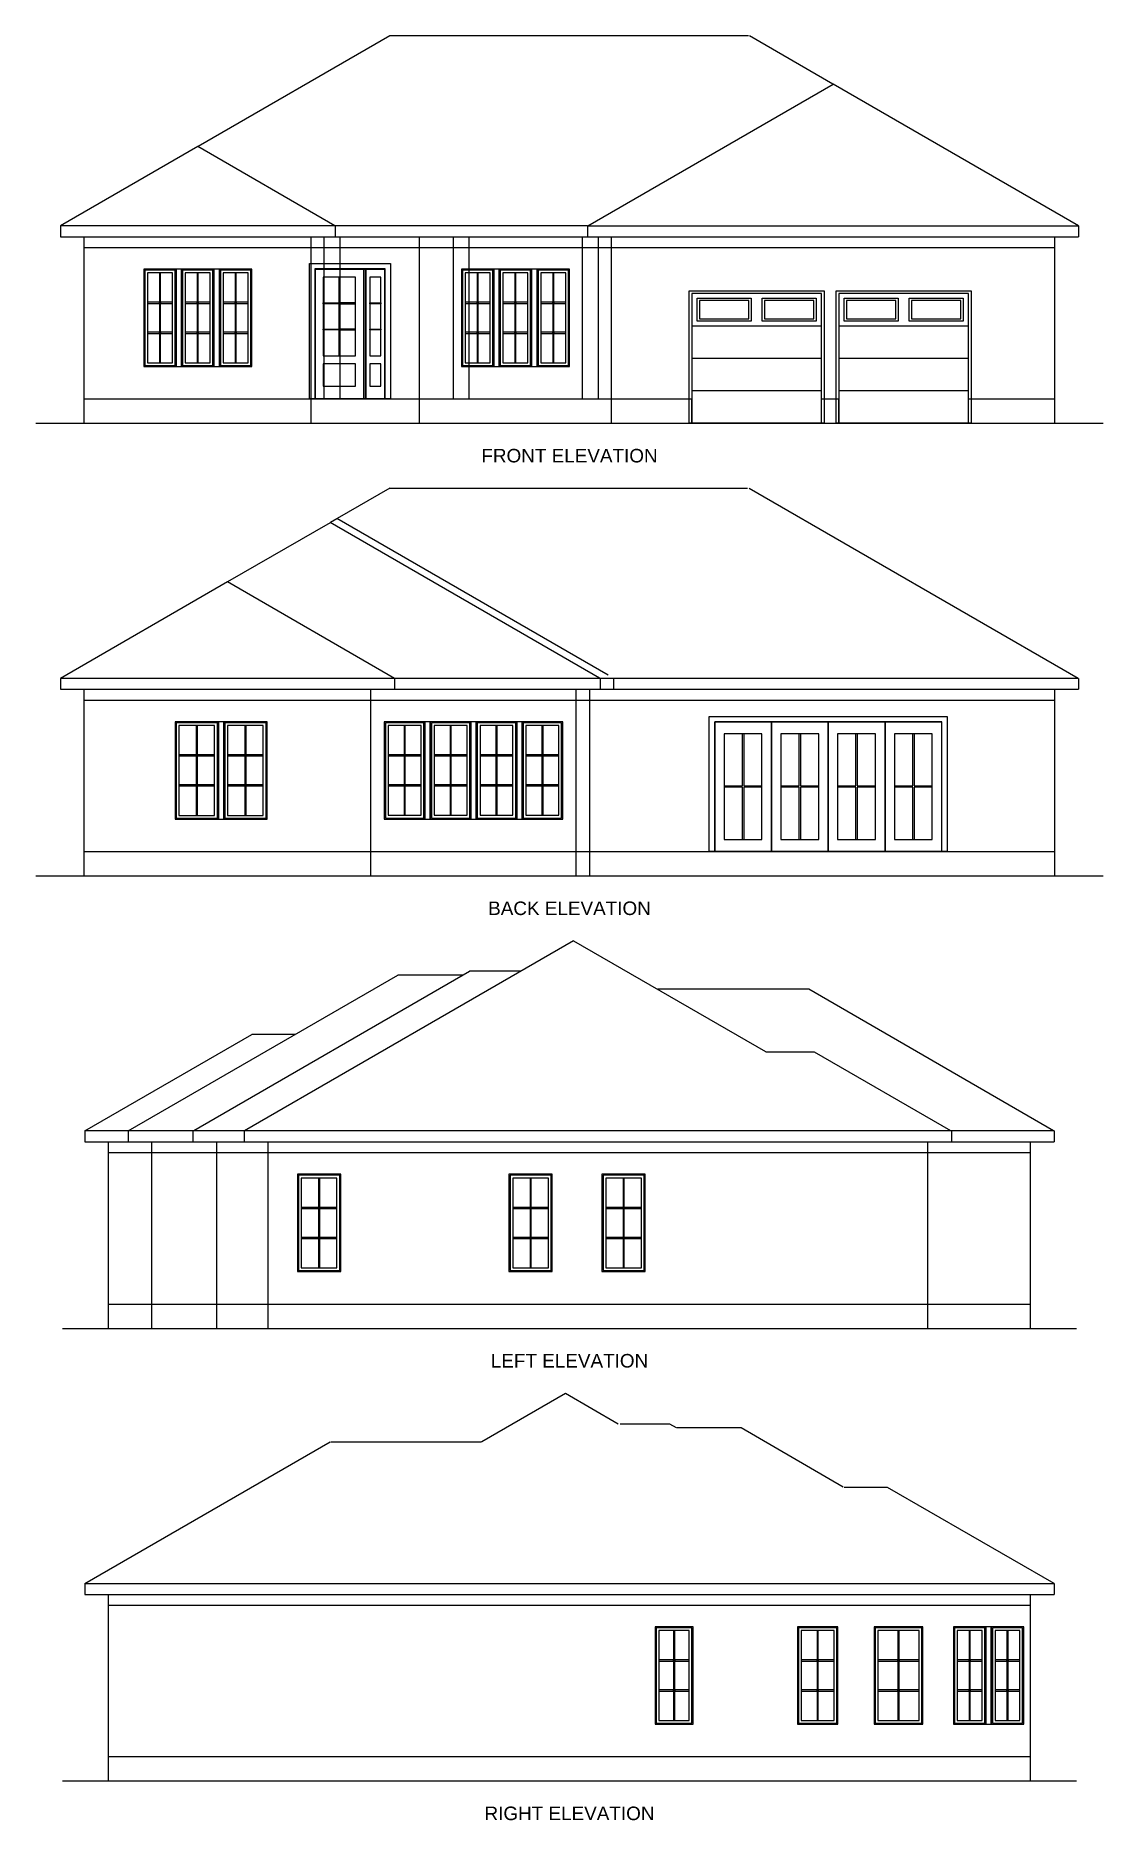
# Model space of a CAD drawing. Header units: metres. Extents: x 0 to 790, y -29 to 1291.
import ezdxf

# ---------------------------------------------------------------- set-up
doc = ezdxf.new("R2010")
doc.units = ezdxf.units.M
for name, color, linetype in [('A-COLUMN', 8, 'Continuous'), ('A-DOOR', 3, 'Continuous'), ('A-GRADE', 2, 'Continuous'), ('A-ROOF', 4, 'Continuous'), ('A-TRIM', 6, 'Continuous'), ('A-WALL', 1, 'Continuous'), ('A-WINDOW', 5, 'Continuous'), ('A-WINDOW-FRAME', 5, 'Continuous'), ('A-WINDOW-MULLION', 171, 'Continuous'), ('A-WINDOW-MUNTIN', 141, 'Continuous'), ('G-ANNO-TEXT', 7, 'Continuous')]:
    doc.layers.add(name, color=color, linetype=linetype)
doc.styles.add('ELEVATION_TITLE', font='Arial.ttf')

# ---------------------------------------------------------------- blocks, each defined once
blk = doc.blocks.new('ELEV_extDoor_single_paneled_glass_2x3grid_elevation_36in+14inSL_51.5x96')
at = {"layer": 'A-DOOR'}
for points in [[(-26, 0), (-30, 0), (-30, 100.2), (30, 100.2), (30, 0), (26, 0), (26, 96.2), (-26, 96.2)], [(-25.8, 0), (-25.8, 96), (10.2, 96), (10.2, 0)], [(10.2, 96), (11.8, 96), (11.8, 0), (10.2, 0)], [(11.8, 0), (11.8, 96), (25.8, 96), (25.8, 0)], [(4.2, 32), (4.2, 90), (-19.8, 90), (-19.8, 32)], [(-8.1, 32), (-8.1, 90), (-7.4, 90), (-7.4, 32)], [(22.8, 32), (22.8, 90), (14.8, 90), (14.8, 32)], [(-8.1, 71), (-8.1, 70.3), (-19.8, 70.3), (-19.8, 71)], [(-7.4, 71), (-7.4, 70.3), (4.2, 70.3), (4.2, 71)], [(22.8, 71), (22.8, 70.3), (14.8, 70.3), (14.8, 71)], [(-8.1, 51.7), (-8.1, 51), (-19.8, 51), (-19.8, 51.7)], [(-7.4, 51.7), (-7.4, 51), (4.2, 51), (4.2, 51.7)], [(22.8, 51.7), (22.8, 51), (14.8, 51), (14.8, 51.7)], [(4.2, 9.5), (4.2, 26), (-19.8, 26), (-19.8, 9.5)], [(22.8, 9.5), (22.8, 26), (14.8, 26), (14.8, 9.5)]]:
    blk.add_lwpolyline(points, close=True, dxfattribs=at)
blk.add_lwpolyline([(26, 0), (25.8, 0), (25.8, 96), (-25.8, 96), (-25.8, 0), (-26, 0)], dxfattribs=at)
blk = doc.blocks.new('window_Casement_2x3grid_elevation_24x72')
at = {"layer": 'A-WINDOW-FRAME'}
for points in [[(-12, 0), (12, 0), (12, 72), (-12, 72)], [(-11.2, 0.8), (11.2, 0.8), (11.2, 71.2), (-11.2, 71.2)], [(-9.2, 2.8), (9.2, 2.8), (9.2, 69.2), (-9.2, 69.2)]]:
    blk.add_lwpolyline(points, close=True, dxfattribs=at)
at = {"layer": 'A-WINDOW-MUNTIN'}
for points in [[(-0.4, 2.8), (0.4, 2.8), (0.4, 69.2), (-0.4, 69.2)], [(-9.2, 46.7), (-0.4, 46.7), (-0.4, 47.5), (-9.2, 47.5)], [(0.4, 46.7), (9.2, 46.7), (9.2, 47.5), (0.4, 47.5)], [(-9.2, 24.5), (-0.4, 24.5), (-0.4, 25.3), (-9.2, 25.3)], [(0.4, 24.5), (9.2, 24.5), (9.2, 25.3), (0.4, 25.3)]]:
    blk.add_lwpolyline(points, close=True, dxfattribs=at)
blk = doc.blocks.new('ELEV_window_mulledCasement_2x3grid_elevation_24x72x3_80x72')
at = {"layer": 'A-WINDOW-FRAME'}
blk.add_lwpolyline([(-40, 0), (40, 0), (40, 72), (-40, 72)], close=True, dxfattribs=at)
at = {"layer": 'A-WINDOW-MULLION'}
for points in [[(-16, 0), (-12, 0), (-12, 72), (-16, 72)], [(12, 0), (16, 0), (16, 72), (12, 72)]]:
    blk.add_lwpolyline(points, close=True, dxfattribs=at)
at = {"layer": 'A-WINDOW-FRAME'}
for p in [(-28, 0), (0, 0), (28, 0)]:
    blk.add_blockref('window_Casement_2x3grid_elevation_24x72', p, dxfattribs=at)
blk = doc.blocks.new('ELEV_garage_door_elevation_96x96')
at = {"layer": 'A-DOOR'}
for points in [[(-48, 0), (-50, 0), (-50, 98), (50, 98), (50, 0), (48, 0), (48, 96), (-48, 96)], [(-4, 75.5), (-44, 75.5), (-44, 92.5), (-4, 92.5)], [(44, 75.5), (4, 75.5), (4, 92.5), (44, 92.5)], [(-5.75, 77.25), (-5.75, 90.75), (-42.25, 90.75), (-42.25, 77.25)], [(42.25, 77.25), (42.25, 90.75), (5.75, 90.75), (5.75, 77.25)]]:
    blk.add_lwpolyline(points, close=True, dxfattribs=at)
for points in [[(-48, 72), (48, 72)], [(48, 48), (-48, 48)], [(48, 24), (-48, 24)], [(48, 0), (-48, 0)]]:
    blk.add_lwpolyline(points, dxfattribs=at)
blk = doc.blocks.new('window_Casement_2x3grid_elevation_32x72')
at = {"layer": 'A-WINDOW-FRAME'}
for points in [[(-16, 0), (16, 0), (16, 72), (-16, 72)], [(-15.2, 0.8), (15.2, 0.8), (15.2, 71.2), (-15.2, 71.2)], [(-13.2, 2.7), (13.2, 2.7), (13.2, 69.2), (-13.2, 69.2)]]:
    blk.add_lwpolyline(points, close=True, dxfattribs=at)
at = {"layer": 'A-WINDOW-MUNTIN'}
for points in [[(-0.4, 2.7), (0.4, 2.7), (0.4, 69.2), (-0.4, 69.2)], [(-13.2, 46.7), (-0.4, 46.7), (-0.4, 47.5), (-13.2, 47.5)], [(0.4, 46.7), (13.2, 46.7), (13.2, 47.5), (0.4, 47.5)], [(-13.2, 24.5), (-0.4, 24.5), (-0.4, 25.3), (-13.2, 25.3)], [(0.4, 24.5), (13.2, 24.5), (13.2, 25.3), (0.4, 25.3)]]:
    blk.add_lwpolyline(points, close=True, dxfattribs=at)
blk = doc.blocks.new('ELEV_window_mulledCasement_2x3grid_elevation_32x72x2_68x72')
at = {"layer": 'A-WINDOW-FRAME'}
blk.add_lwpolyline([(-34, 0), (34, 0), (34, 72), (-34, 72)], close=True, dxfattribs=at)
at = {"layer": 'A-WINDOW-MULLION'}
blk.add_lwpolyline([(-2, 0), (2, 0), (2, 72), (-2, 72)], close=True, dxfattribs=at)
at = {"layer": 'A-WINDOW-FRAME'}
for p in [(-18, 0), (18, 0)]:
    blk.add_blockref('window_Casement_2x3grid_elevation_32x72', p, dxfattribs=at)
blk = doc.blocks.new('window_Casement_2x3grid_elevation_30x72')
at = {"layer": 'A-WINDOW-FRAME'}
for points in [[(-15, 0), (15, 0), (15, 72), (-15, 72)], [(-14.2, 0.8), (14.2, 0.8), (14.2, 71.2), (-14.2, 71.2)], [(-12.2, 2.8), (12.2, 2.8), (12.2, 69.2), (-12.2, 69.2)]]:
    blk.add_lwpolyline(points, close=True, dxfattribs=at)
at = {"layer": 'A-WINDOW-MUNTIN'}
for points in [[(-0.4, 2.8), (0.4, 2.8), (0.4, 69.2), (-0.4, 69.2)], [(-12.2, 46.7), (-0.4, 46.7), (-0.4, 47.5), (-12.2, 47.5)], [(0.4, 46.7), (12.2, 46.7), (12.2, 47.5), (0.4, 47.5)], [(-12.2, 24.5), (-0.4, 24.5), (-0.4, 25.3), (-12.2, 25.3)], [(0.4, 24.5), (12.2, 24.5), (12.2, 25.3), (0.4, 25.3)]]:
    blk.add_lwpolyline(points, close=True, dxfattribs=at)
blk = doc.blocks.new('ELEV_window_mulledCasement_2x3grid_elevation_30x72x4_132x72')
at = {"layer": 'A-WINDOW-FRAME'}
blk.add_lwpolyline([(-66, 0), (66, 0), (66, 72), (-66, 72)], close=True, dxfattribs=at)
at = {"layer": 'A-WINDOW-MULLION'}
for points in [[(-36, 0), (-32, 0), (-32, 72), (-36, 72)], [(-2, 0), (2, 0), (2, 72), (-2, 72)], [(32, 0), (36, 0), (36, 72), (32, 72)]]:
    blk.add_lwpolyline(points, close=True, dxfattribs=at)
at = {"layer": 'A-WINDOW-FRAME'}
for p in [(-51, 0), (-17, 0), (17, 0), (51, 0)]:
    blk.add_blockref('window_Casement_2x3grid_elevation_30x72', p, dxfattribs=at)
blk = doc.blocks.new('ELEV_extDoor_4-panel_sliding_glass_168x96')
at = {"layer": 'A-DOOR'}
for points in [[(88, 80), (88, 0), (84, 0), (84, 96), (-84, 96), (-84, 0), (-88, 0), (-88, 100), (88, 100)], [(-77, 87), (-77, 9), (-49, 9), (-49, 87)], [(-35.1, 87), (-35.1, 9), (-7, 9), (-7, 87)], [(6.9, 87), (6.9, 9), (35, 9), (35, 87)], [(49, 9), (77, 9), (77, 87), (49, 87)]]:
    blk.add_lwpolyline(points, close=True, dxfattribs=at)
for points in [[(-84, 0), (-83.9, 0), (-83.9, 96), (-42, 96), (-42, 0), (-83.9, 0)], [(-42.1, 0), (-42, 0), (-42, 96), (0, 96), (0, 0), (-42, 0)], [(-0.1, 0), (0, 0), (0, 96), (42, 96), (42, 0), (0, 0)], [(84, 0), (42, 0), (42, 96), (83.9, 96), (83.9, 0)], [(-77, 48.5), (-63.5, 48.5), (-63.5, 87)], [(-62.5, 87), (-62.5, 48.5), (-49, 48.5)], [(-35.1, 48.5), (-21.6, 48.5), (-21.6, 87)], [(-20.6, 87), (-20.6, 48.5), (-7, 48.5)], [(6.9, 48.5), (20.4, 48.5), (20.4, 87)], [(21.4, 87), (21.4, 48.5), (35, 48.5)], [(49, 48.5), (62.5, 48.5), (62.5, 87)], [(63.5, 87), (63.5, 48.5), (77, 48.5)], [(-63.5, 9), (-63.5, 47.5), (-77, 47.5)], [(-49, 47.5), (-62.5, 47.5), (-62.5, 9)], [(-21.6, 9), (-21.6, 47.5), (-35.1, 47.5)], [(-7, 47.5), (-20.6, 47.5), (-20.6, 9)], [(20.4, 9), (20.4, 47.5), (6.9, 47.5)], [(35, 47.5), (21.4, 47.5), (21.4, 9)], [(62.5, 9), (62.5, 47.5), (49, 47.5)], [(77, 47.5), (63.5, 47.5), (63.5, 9)]]:
    blk.add_lwpolyline(points, dxfattribs=at)
blk = doc.blocks.new('ELEV_window_Casement_2x3grid_elevation_32x72')
at = {"layer": 'A-WINDOW-FRAME'}
for points in [[(-16, 0), (16, 0), (16, 72), (-16, 72)], [(-15.2, 0.8), (15.2, 0.8), (15.2, 71.2), (-15.2, 71.2)], [(-13.2, 2.7), (13.2, 2.7), (13.2, 69.2), (-13.2, 69.2)]]:
    blk.add_lwpolyline(points, close=True, dxfattribs=at)
at = {"layer": 'A-WINDOW-MUNTIN'}
for points in [[(-0.4, 2.7), (0.4, 2.7), (0.4, 69.2), (-0.4, 69.2)], [(-13.2, 46.7), (-0.4, 46.7), (-0.4, 47.5), (-13.2, 47.5)], [(0.4, 46.7), (13.2, 46.7), (13.2, 47.5), (0.4, 47.5)], [(-13.2, 24.5), (-0.4, 24.5), (-0.4, 25.3), (-13.2, 25.3)], [(0.4, 24.5), (13.2, 24.5), (13.2, 25.3), (0.4, 25.3)]]:
    blk.add_lwpolyline(points, close=True, dxfattribs=at)
blk = doc.blocks.new('ELEV_window_mulledCasement_2x3grid_elevation_24x72x2_52x72')
at = {"layer": 'A-WINDOW-FRAME'}
blk.add_lwpolyline([(-26, 0), (26, 0), (26, 72), (-26, 72)], close=True, dxfattribs=at)
at = {"layer": 'A-WINDOW-MULLION'}
blk.add_lwpolyline([(-2, 0), (2, 0), (2, 72), (-2, 72)], close=True, dxfattribs=at)
at = {"layer": 'A-WINDOW-FRAME'}
for p in [(-14, 0), (14, 0)]:
    blk.add_blockref('window_Casement_2x3grid_elevation_24x72', p, dxfattribs=at)
blk = doc.blocks.new('ELEV_window_Casement_2x3grid_elevation_36x72')
at = {"layer": 'A-WINDOW-FRAME'}
for points in [[(-18, 0), (18, 0), (18, 72), (-18, 72)], [(-17.2, 0.8), (17.2, 0.8), (17.2, 71.2), (-17.2, 71.2)], [(-15.2, 2.8), (15.2, 2.8), (15.2, 69.2), (-15.2, 69.2)]]:
    blk.add_lwpolyline(points, close=True, dxfattribs=at)
at = {"layer": 'A-WINDOW-MUNTIN'}
for points in [[(-0.4, 2.8), (0.4, 2.8), (0.4, 69.2), (-0.4, 69.2)], [(-15.2, 46.7), (-0.4, 46.7), (-0.4, 47.5), (-15.2, 47.5)], [(0.4, 46.7), (15.2, 46.7), (15.2, 47.5), (0.4, 47.5)], [(-15.2, 24.5), (-0.4, 24.5), (-0.4, 25.3), (-15.2, 25.3)], [(0.4, 24.5), (15.2, 24.5), (15.2, 25.3), (0.4, 25.3)]]:
    blk.add_lwpolyline(points, close=True, dxfattribs=at)
blk = doc.blocks.new('ELEV_window_Casement_2x3grid_elevation_30x72')
at = {"layer": 'A-WINDOW-FRAME'}
for points in [[(-15, 0), (15, 0), (15, 72), (-15, 72)], [(-14.2, 0.8), (14.2, 0.8), (14.2, 71.2), (-14.2, 71.2)], [(-12.2, 2.8), (12.2, 2.8), (12.2, 69.2), (-12.2, 69.2)]]:
    blk.add_lwpolyline(points, close=True, dxfattribs=at)
at = {"layer": 'A-WINDOW-MUNTIN'}
for points in [[(-0.4, 2.8), (0.4, 2.8), (0.4, 69.2), (-0.4, 69.2)], [(-12.2, 46.7), (-0.4, 46.7), (-0.4, 47.5), (-12.2, 47.5)], [(0.4, 46.7), (12.2, 46.7), (12.2, 47.5), (0.4, 47.5)], [(-12.2, 24.5), (-0.4, 24.5), (-0.4, 25.3), (-12.2, 25.3)], [(0.4, 24.5), (12.2, 24.5), (12.2, 25.3), (0.4, 25.3)]]:
    blk.add_lwpolyline(points, close=True, dxfattribs=at)
blk = doc.blocks.new('ELEV_window_Casement_2x3grid_elevation_28x72')
at = {"layer": 'A-WINDOW-FRAME'}
for points in [[(-14, 0), (14, 0), (14, 72), (-14, 72)], [(-13.2, 0.8), (13.2, 0.8), (13.2, 71.2), (-13.2, 71.2)], [(-11.2, 2.8), (11.2, 2.8), (11.2, 69.2), (-11.2, 69.2)]]:
    blk.add_lwpolyline(points, close=True, dxfattribs=at)
at = {"layer": 'A-WINDOW-MUNTIN'}
for points in [[(-0.4, 2.8), (0.4, 2.8), (0.4, 69.2), (-0.4, 69.2)], [(-11.2, 46.7), (-0.4, 46.7), (-0.4, 47.5), (-11.2, 47.5)], [(0.4, 46.7), (11.2, 46.7), (11.2, 47.5), (0.4, 47.5)], [(-11.2, 24.5), (-0.4, 24.5), (-0.4, 25.3), (-11.2, 25.3)], [(0.4, 24.5), (11.2, 24.5), (11.2, 25.3), (0.4, 25.3)]]:
    blk.add_lwpolyline(points, close=True, dxfattribs=at)

msp = doc.modelspace()

# ---------------------------------------------------------------- linework, layer by layer
at = {"layer": 'A-COLUMN'}
for p, q in [((213.4, 1142), (225.2, 1142)), ((213.4, 1022), (213.4, 1142)), ((225.2, 1022), (225.2, 1142)), ((309, 1142), (320.8, 1142)), ((309, 1022), (309, 1142)), ((320.8, 1022), (320.8, 1142)), ((404.6, 1142), (416.4, 1142)), ((404.6, 1022), (404.6, 1142)), ((416.4, 1022), (416.4, 1142)), ((213.4, 1022), (225.2, 1022)), ((309, 1022), (320.8, 1022)), ((404.6, 1022), (416.4, 1022))]:
    msp.add_line(p, q, dxfattribs=at)
at = {"layer": 'A-GRADE'}
for p, q in [((0, 1004), (789.8, 1004)), ((0, 669.3), (789.8, 669.3)), ((19.8, 334.7), (770, 334.7)), ((19.8, 0), (770, 0))]:
    msp.add_line(p, q, dxfattribs=at)
at = {"layer": 'A-ROOF'}
for p, q in [((261.9, 1290.6), (120.2, 1208.8)), ((527.4, 1290.6), (261.9, 1290.6)), ((589.8, 1254.9), (528, 1290.6)), ((408.4, 1150.1), (589.9, 1254.8)), ((771.4, 1150.1), (589.9, 1254.8)), ((119.9, 1208.6), (18.4, 1150.1)), ((221.4, 1150.1), (119.9, 1208.6)), ((221.5, 1150), (18.3, 1150)), ((18.3, 1150), (18.3, 1142)), ((221.5, 1150), (221.5, 1142)), ((408.2, 1150), (221.6, 1150)), ((408.3, 1150), (771.5, 1150)), ((408.3, 1150), (408.3, 1142)), ((771.5, 1150), (771.5, 1142)), ((18.3, 1142), (221.5, 1142)), ((221.6, 1142), (408.2, 1142)), ((408.3, 1142), (771.5, 1142)), ((261.9, 956), (223.1, 933.6)), ((261.9, 956), (526.5, 956)), ((527.9, 956), (771.2, 815.5)), ((217.8, 930.5), (142, 886.8)), ((417.2, 815.5), (217.9, 930.6)), ((222.8, 933.4), (218, 930.6)), ((423.4, 817.7), (222.9, 933.5)), ((141.9, 886.7), (18.4, 815.4)), ((265.4, 815.4), (141.9, 886.7)), ((265.5, 815.3), (18.3, 815.3)), ((18.3, 815.3), (18.3, 807.3)), ((18.3, 807.3), (265.5, 807.3)), ((265.5, 815.3), (265.5, 807.3)), ((417.5, 815.3), (265.6, 815.3)), ((265.6, 807.3), (417.5, 807.3)), ((417.5, 815.3), (417.5, 807.3)), ((427.5, 815.3), (417.6, 815.3)), ((417.6, 807.3), (427.5, 807.3)), ((427.5, 815.3), (427.5, 807.3)), ((771.5, 815.3), (427.6, 815.3)), ((427.6, 807.3), (771.5, 807.3)), ((771.5, 815.3), (771.5, 807.3)), ((397.9, 621.3), (154.5, 480.8)), ((397.9, 621.3), (539.8, 539.4)), ((68.4, 480.8), (267.9, 595.9)), ((117, 481.1), (320.9, 598.8)), ((315.7, 595.9), (268, 595.9)), ((358.7, 598.8), (321, 598.8)), ((571.9, 585.5), (460.2, 585.5)), ((753, 480.9), (571.9, 585.5)), ((36.4, 480.8), (159.9, 552)), ((191.7, 552), (160, 552)), ((540.2, 539.3), (575.9, 539.3)), ((575.9, 539.3), (676.8, 481.1)), ((68.2, 480.7), (36.3, 480.7)), ((36.3, 480.7), (36.3, 472.7)), ((116.2, 480.7), (68.3, 480.7)), ((68.3, 480.7), (68.3, 472.7)), ((154.2, 480.7), (116.3, 480.7)), ((116.3, 480.7), (116.3, 472.7)), ((677.5, 480.7), (154.3, 480.7)), ((154.3, 480.7), (154.3, 472.7)), ((677.5, 480.7), (677.5, 472.7)), ((753.5, 480.7), (677.6, 480.7)), ((753.5, 480.7), (753.5, 472.7)), ((36.3, 472.7), (68.2, 472.7)), ((68.3, 472.7), (116.2, 472.7)), ((116.3, 472.7), (154.2, 472.7)), ((154.3, 472.7), (677.5, 472.7)), ((677.6, 472.7), (753.5, 472.7)), ((330.1, 251), (391.9, 286.7)), ((391.9, 286.7), (430.8, 264.2)), ((432.4, 264.1), (468.9, 264.1)), ((468.9, 264.1), (473.7, 261.4)), ((36.4, 146.1), (217.9, 250.9)), ((218.4, 250.9), (329.8, 250.9)), ((474.2, 261.3), (521.9, 261.3)), ((521.9, 261.3), (597.4, 217.6)), ((598.1, 217.4), (629.9, 217.4)), ((629.9, 217.4), (753.3, 146.2)), ((36.3, 146), (753.5, 146)), ((36.3, 146), (36.3, 138)), ((753.5, 146), (753.5, 138)), ((36.3, 138), (753.5, 138))]:
    msp.add_line(p, q, dxfattribs=at)
at = {"layer": 'A-TRIM'}
for p, q in [((35.9, 1134), (203.9, 1134)), ((203.9, 1134), (283.9, 1134)), ((213.4, 1134), (225.2, 1134)), ((283.9, 1134), (425.9, 1134)), ((309, 1134), (320.8, 1134)), ((404.6, 1134), (416.4, 1134)), ((425.9, 1134), (753.9, 1134)), ((35.9, 799.3), (247.9, 799.3)), ((247.9, 799.3), (399.9, 799.3)), ((399.9, 799.3), (409.9, 799.3)), ((409.9, 799.3), (753.9, 799.3)), ((53.9, 464.7), (85.9, 464.7)), ((85.9, 464.7), (133.9, 464.7)), ((133.9, 464.7), (171.9, 464.7)), ((171.9, 464.7), (659.9, 464.7)), ((659.9, 464.7), (735.9, 464.7)), ((53.9, 130), (735.9, 130))]:
    msp.add_line(p, q, dxfattribs=at)
at = {"layer": 'A-WALL'}
for p, q in [((35.9, 1142), (203.9, 1142)), ((35.9, 1022), (35.9, 1142)), ((203.9, 1142), (283.9, 1142)), ((203.9, 1022), (203.9, 1142)), ((283.9, 1142), (425.9, 1142)), ((283.9, 1022), (283.9, 1142)), ((425.9, 1142), (753.9, 1142)), ((425.9, 1022), (425.9, 1142)), ((753.9, 1022), (753.9, 1142)), ((35.9, 1022), (203.9, 1022)), ((35.9, 1004), (35.9, 1022)), ((203.9, 1022), (283.9, 1022)), ((203.9, 1004), (203.9, 1022)), ((283.9, 1022), (425.9, 1022)), ((283.9, 1004), (283.9, 1022)), ((425.9, 1022), (485.4, 1022)), ((425.9, 1004), (425.9, 1022)), ((485.4, 1004), (485.4, 1022)), ((581.4, 1022), (594.1, 1022)), ((581.4, 1004), (581.4, 1022)), ((594.1, 1004), (594.1, 1022)), ((690.1, 1022), (753.9, 1022)), ((690.1, 1004), (690.1, 1022)), ((753.9, 1004), (753.9, 1022)), ((35.9, 1004), (203.9, 1004)), ((203.9, 1004), (283.9, 1004)), ((283.9, 1004), (425.9, 1004)), ((425.9, 1004), (485.4, 1004)), ((581.4, 1004), (594.1, 1004)), ((690.1, 1004), (753.9, 1004)), ((35.9, 807.3), (247.9, 807.3)), ((35.9, 687.3), (35.9, 807.3)), ((247.9, 807.3), (399.9, 807.3)), ((247.9, 687.3), (247.9, 807.3)), ((399.9, 807.3), (409.9, 807.3)), ((399.9, 687.3), (399.9, 807.3)), ((409.9, 807.3), (753.9, 807.3)), ((409.9, 687.3), (409.9, 807.3)), ((753.9, 687.3), (753.9, 807.3)), ((35.9, 687.3), (247.9, 687.3)), ((35.9, 669.3), (35.9, 687.3)), ((247.9, 687.3), (399.9, 687.3)), ((247.9, 669.3), (247.9, 687.3)), ((399.9, 687.3), (409.9, 687.3)), ((399.9, 669.3), (399.9, 687.3)), ((409.9, 687.3), (753.9, 687.3)), ((409.9, 669.3), (409.9, 687.3)), ((753.9, 669.3), (753.9, 687.3)), ((35.9, 669.3), (247.9, 669.3)), ((247.9, 669.3), (399.9, 669.3)), ((399.9, 669.3), (409.9, 669.3)), ((409.9, 669.3), (753.9, 669.3)), ((53.9, 472.7), (85.9, 472.7)), ((53.9, 352.7), (53.9, 472.7)), ((85.9, 472.7), (133.9, 472.7)), ((85.9, 352.7), (85.9, 472.7)), ((133.9, 472.7), (171.9, 472.7)), ((133.9, 352.7), (133.9, 472.7)), ((171.9, 472.7), (659.9, 472.7)), ((171.9, 352.7), (171.9, 472.7)), ((659.9, 472.7), (735.9, 472.7)), ((659.9, 352.7), (659.9, 472.7)), ((735.9, 352.7), (735.9, 472.7)), ((53.9, 352.7), (85.9, 352.7)), ((53.9, 334.7), (53.9, 352.7)), ((85.9, 352.7), (133.9, 352.7)), ((85.9, 334.7), (85.9, 352.7)), ((133.9, 352.7), (171.9, 352.7)), ((133.9, 334.7), (133.9, 352.7)), ((171.9, 352.7), (659.9, 352.7)), ((171.9, 334.7), (171.9, 352.7)), ((659.9, 352.7), (735.9, 352.7)), ((659.9, 334.7), (659.9, 352.7)), ((735.9, 334.7), (735.9, 352.7)), ((53.9, 334.7), (85.9, 334.7)), ((85.9, 334.7), (133.9, 334.7)), ((133.9, 334.7), (171.9, 334.7)), ((171.9, 334.7), (659.9, 334.7)), ((659.9, 334.7), (735.9, 334.7)), ((53.9, 138), (735.9, 138)), ((53.9, 18), (53.9, 138)), ((735.9, 18), (735.9, 138)), ((53.9, 18), (735.9, 18)), ((53.9, 0), (53.9, 18)), ((735.9, 0), (735.9, 18)), ((53.9, 0), (735.9, 0))]:
    msp.add_line(p, q, dxfattribs=at)

# ---------------------------------------------------------------- block references
at = {"layer": 'A-DOOR'}
for name, p in [('ELEV_extDoor_single_paneled_glass_2x3grid_elevation_36in+14inSL_51.5x96', (232.5, 1022)), ('ELEV_garage_door_elevation_96x96', (533.4, 1004)), ('ELEV_garage_door_elevation_96x96', (642.1, 1004)), ('ELEV_extDoor_4-panel_sliding_glass_168x96', (586.3, 687.3))]:
    msp.add_blockref(name, p, dxfattribs=at)
at = {"layer": 'A-WINDOW'}
for name, p in [('ELEV_window_mulledCasement_2x3grid_elevation_24x72x3_80x72', (119.9, 1046)), ('ELEV_window_mulledCasement_2x3grid_elevation_24x72x3_80x72', (354.9, 1046)), ('ELEV_window_mulledCasement_2x3grid_elevation_32x72x2_68x72', (137.2, 711.3)), ('ELEV_window_mulledCasement_2x3grid_elevation_30x72x4_132x72', (323.9, 711.3)), ('ELEV_window_Casement_2x3grid_elevation_32x72', (209.7, 376.7)), ('ELEV_window_Casement_2x3grid_elevation_32x72', (366.1, 376.7)), ('ELEV_window_Casement_2x3grid_elevation_32x72', (434.9, 376.7)), ('ELEV_window_Casement_2x3grid_elevation_28x72', (472.3, 42)), ('ELEV_window_Casement_2x3grid_elevation_30x72', (578.5, 42)), ('ELEV_window_Casement_2x3grid_elevation_36x72', (638.3, 42)), ('ELEV_window_mulledCasement_2x3grid_elevation_24x72x2_52x72', (704.9, 42))]:
    msp.add_blockref(name, p, dxfattribs=at)

# ---------------------------------------------------------------- texts
at = {"layer": 'G-ANNO-TEXT', "char_height": 10, "attachment_point": 5, "style": 'ELEVATION_TITLE'}
for s, insert in [('FRONT ELEVATION', (394.9, 980)), ('BACK ELEVATION', (394.9, 645.3)), ('LEFT ELEVATION', (394.9, 310.7)), ('RIGHT ELEVATION', (394.9, -24))]:
    msp.add_mtext(s, dxfattribs=dict(at, insert=insert))

doc.saveas('drawing.dxf')
